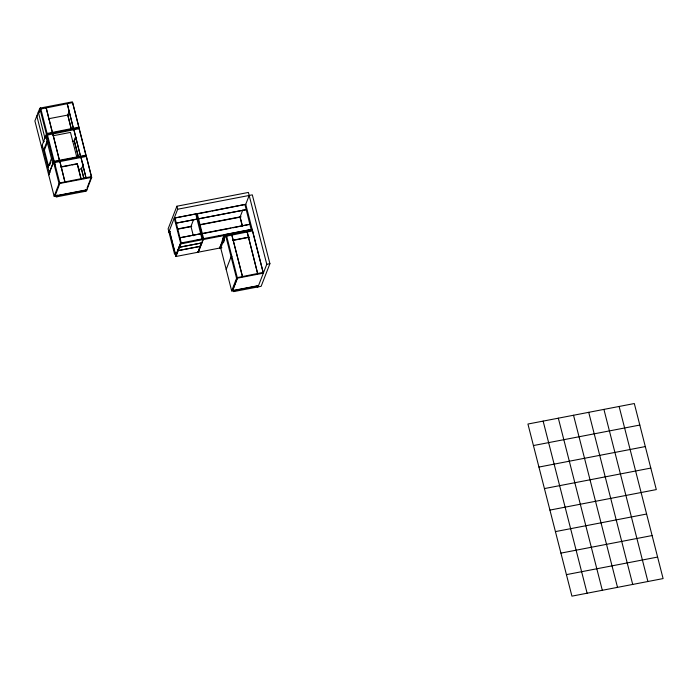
<?xml version="1.0" encoding="UTF-8"?>
<svg xmlns="http://www.w3.org/2000/svg" width="698" height="698" viewBox="0 0 698 698"><rect width="100%" height="100%" fill="white"/><g stroke="black" fill="none" stroke-linecap="round" stroke-linejoin="round"><path stroke-width="1.05" d="M40.597 108.164L39.795 108.312L34.9 120.937L41.496 146.755L42.299 146.597M38.364 113.722L40.589 107.989L72.409 101.856L91.708 177.362L86.369 191.121L56.154 196.941L56.564 195.885M40.676 109.028L72.609 102.632L78.865 127.115L46.932 133.51M49.41 174.395L48.598 174.544L41.54 146.92L46.391 134.129L39.795 108.312M47.333 135.063L79.258 128.659M47.054 141.301L43.573 150.288L44.375 150.14L47.865 141.153M69.268 111.226L67.785 115.057L48.694 118.73M47.979 167.546L51.469 158.559L52.271 158.402M49.558 165.391L50.718 162.398M48.598 174.544L53.493 161.927L46.434 134.304L47.246 134.147M54.95 196.077L54.147 196.234L48.642 174.718L53.537 162.102L54.348 161.945M54.034 161.308L85.863 155.174L79.153 128.929M75.358 137.445L74.241 140.307L78.455 156.78M75.925 137.262L74.442 141.083L72.322 141.493M54.147 196.234L59.042 183.609L53.537 162.102M59.583 182.998L91.508 176.594L87.058 188.059M59.845 183.461L54.959 196.19L86.779 190.065M56.966 196.784L57.175 194.951M81.02 179.081L77.26 163.707L60.578 166.918M83.394 164.1L81.544 168.881L78.359 169.492M85.566 191.269L85.775 189.446M258.007 286.913L266.776 264.298L248.409 192.439L176.899 206.224L168.122 228.839L174.587 254.142L174.997 253.086M168.899 231.849L177.667 209.234L176.899 206.224M169.091 232.626L169.501 231.57L170.303 231.413M174.805 252.31L174.395 253.365L175.198 253.208M258.408 285.857L232.486 290.857L237.416 278.162L263.338 273.162L245.74 204.322L174.23 218.099L180.608 243.052L175.687 255.756L169.309 230.794M175.983 256.48L180.878 243.855L180.677 243.087L175.783 255.704L175.983 256.48L198.153 252.205L203.048 239.589L202.848 238.812M181.306 243.174L175.032 217.942L195.772 213.946L202.045 239.178M193.547 219.687L190.955 226.37L193.346 235.732M200.57 244.675L201.216 243.017M198.511 250.425L199.262 248.488M200.012 246.542L201.103 243.532M222.845 238.55L224.346 234.668L224.547 235.444L219.652 248.069L198.328 252.17L203.223 239.554L196.574 213.797M203.65 238.864L197.281 213.911L209.958 211.468M222.234 240.566L224.503 234.729L252.126 229.406M221.92 247.746L219.791 248.156L224.704 235.505L224.503 234.729M226.422 235.261L225.62 235.418L220.725 248.043L231.675 290.892L232.478 290.743L237.372 278.118L236.57 278.275L231.675 290.892M223.447 242.782L224.564 239.911M226.51 236.177L252.536 230.907L263.137 272.386L237.111 277.656M231.876 235.147L242.476 276.626L232.137 236.177M242.712 210.211L240.121 216.904L242.511 226.257M245.364 205.291L249.186 195.457M226.196 269.463L231.073 256.759L231.902 256.69M251.21 229.703L244.937 204.479L212.07 211.058M177.667 209.234L252.31 194.855L269.908 263.696L261.131 286.311L233.69 291.598L234.1 290.543M234.903 290.394L234.493 291.45L234.292 290.673M257.606 286.014L257.196 287.07L257.004 286.293M45.736 137.742L44.908 137.96L38.329 112.081L39.14 111.933M38.311 112.142L39.114 111.994M37.648 115.763L36.828 115.973L43.424 141.79L44.253 141.572M46.391 134.129L47.194 133.972M47.237 134.016L79.057 127.882M52.978 135.787L70.481 132.411L76.763 156.989M41.54 146.92L42.342 146.772M53.493 161.927L54.304 161.77M54.339 161.814L86.168 155.68M53.598 163.585L52.795 163.742L45.736 136.119M61.511 166.988L69.861 165.382M71.946 164.981L77.155 163.978M50.108 172.572L49.305 172.729L42.246 145.105M48.642 174.718L49.453 174.561M59.042 183.609L91.708 177.362M55.063 195.92L86.884 189.795M177.92 228.883L191.758 226.222M200.309 224.573L240.923 216.746M177.693 229.18L191.331 226.553M199.724 224.939L240.819 217.017M202.437 233.429L249.997 224.267L232.984 227.801M203.388 233.498L230.872 228.202M180.608 243.052L252.118 229.276M182.344 242.974L184.42 242.572M196.862 240.173L198.939 239.772M218.448 236.011L220.568 235.61M180.878 243.855L203.048 239.589M203.223 239.554L224.547 235.444M224.704 235.505L252.344 230.139M201.757 242.904L179.587 247.179L179.395 246.403M201.739 242.965L179.569 247.24L179.369 246.464M178.278 250.556L200.448 246.281M232.609 240.252L249.195 237.05M232.504 240.522L249.09 237.32M176.594 255.328L175.791 255.477L169.413 230.523M266.776 264.298L269.908 263.696M258.522 285.587L232.591 290.586L232.399 289.81M533.429 445.551L639.813 425.056M538.935 467.067L645.31 446.572M544.431 488.583L650.806 468.079M549.928 510.09L656.303 489.595L634.316 403.54L527.932 424.035L571.924 596.144L663.1 578.581L619.117 406.472M555.425 531.606L646.61 514.033M560.922 553.121L652.106 535.549M566.418 574.637L657.603 557.065M603.918 409.394L647.901 581.504M588.719 412.326L632.711 584.435M573.529 415.258L617.512 587.358M558.33 418.181L602.313 590.29M543.131 421.112L587.114 593.221M240.016 217.174L242.145 225.515M226.414 235.13L237.416 278.162M225.62 235.418L236.57 278.275M233.158 289.513L233.69 291.598M219.6 247.38L219.791 248.156M219.451 247.293L219.652 248.069M200.247 245.504L200.422 246.342L178.26 250.617L178.086 249.779M198.136 251.402L198.328 252.17M197.953 251.437L198.153 252.205M91.403 176.864L86.36 156.457L54.54 162.59L54.95 164.876M71.318 128.86L67.593 114.28L71.24 129.235M81.343 168.105L83.987 178.435M74.398 141.607L78.342 157.05M81.238 168.375L83.882 178.705M77.26 163.707L81.125 178.81M52.402 132.21L46.147 107.728L52.298 132.48M40.589 107.989L59.88 183.495M44.358 150.044L48.546 166.438M52.795 133.754L59.4 160.278L52.795 133.754M67.244 103.662L73.395 128.415L67.244 103.662M59.906 161.552L64.94 181.96L59.906 161.552M73.892 129.697L80.497 156.212L73.892 129.697M81.003 157.486L86.037 177.894L81.003 157.486M176.35 223.107L197.089 219.111L176.35 223.107M180.093 237.739L200.832 233.743L180.093 237.739M198.703 218.806L246.254 209.636L198.703 218.806M247.179 231.945L257.667 273.695L247.179 231.945"/></g></svg>
